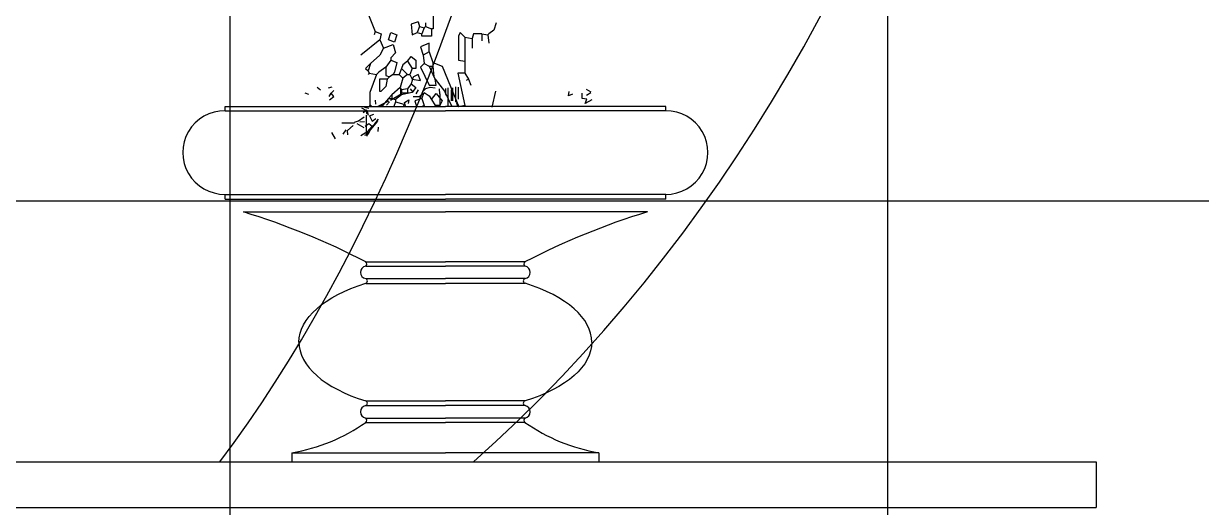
# Model space of a CAD drawing. Header units: millimetres. Extents: x 615730 to 2792744, y 139412 to 597571.
# Drawn here: x 1470579 to 1471654, y 233605 to 234047 of the extents above; entities that cross this region are included whole.
import ezdxf

# ---------------------------------------------------------------- set-up
doc = ezdxf.new("R2010")
doc.units = ezdxf.units.MM
doc.header["$MEASUREMENT"] = 0
doc.layers.add('HACH', color=250, linetype='Continuous')
doc.layers.add('NOITHAT', color=144, linetype='Continuous')

# ---------------------------------------------------------------- blocks, each defined once
blk = doc.blocks.new('A$C21B80CA2')
at = {"layer": 'NOITHAT', "linetype": 'Continuous'}
for p, q in [((484.64, 1130.43), (487.37, 1123.6)), ((500.61, 1127.42), (500.61, 1124.15)), ((487.37, 1123.6), (487.1, 1122.78)), ((487.37, 1123.6), (488.74, 1123.06)), ((497.2, 1125.79), (495.56, 1125.24)), ((495.56, 1125.24), (495.83, 1122.78)), ((497.47, 1124.69), (496.93, 1123.33)), ((497.2, 1125.79), (497.47, 1124.69)), ((497.47, 1124.69), (498.56, 1124.42)), ((498.56, 1124.42), (498.02, 1123.06)), ((498.84, 1124.69), (498.56, 1124.42)), ((498.84, 1125.51), (498.84, 1124.69)), ((498.84, 1124.69), (500.2, 1124.15)), ((500.61, 1124.15), (500.2, 1124.15)), ((500.2, 1124.15), (500.2, 1122.51)), ((514.4, 1123.87), (513.31, 1123.06)), ((514.94, 1125.51), (514.4, 1123.87)), ((488.46, 1121.69), (484.09, 1118.14)), ((488.74, 1123.06), (488.46, 1121.69)), ((488.46, 1121.69), (489.28, 1119.78)), ((490.37, 1121.69), (490.92, 1123.33)), ((491.74, 1121.14), (490.37, 1121.69)), ((490.92, 1123.33), (492.29, 1122.78)), ((492.29, 1122.78), (491.74, 1121.14)), ((495.83, 1122.78), (496.93, 1123.33)), ((496.93, 1123.33), (498.02, 1123.06)), ((499.66, 1120.87), (497.74, 1120.05)), ((498.02, 1122.51), (498.02, 1123.06)), ((500.2, 1122.51), (498.02, 1122.51)), ((499.66, 1118.96), (499.66, 1120.87)), ((506.75, 1123.33), (506.34, 1122.51)), ((506.34, 1122.51), (506.34, 1117.05)), ((507.85, 1122.24), (506.75, 1123.33)), ((507.85, 1122.24), (507.85, 1116.77)), ((507.85, 1122.24), (509.48, 1121.96)), ((509.76, 1123.06), (509.48, 1121.96)), ((509.48, 1121.96), (509.48, 1119.78)), ((511.67, 1123.06), (509.76, 1123.06)), ((511.67, 1123.06), (513.03, 1122.78)), ((511.67, 1123.06), (511.67, 1121.42)), ((513.31, 1123.06), (513.03, 1122.78)), ((513.03, 1122.78), (513.31, 1120.87)), ((488.46, 1118.14), (486.28, 1116.23)), ((489.28, 1119.78), (488.46, 1118.14)), ((489.28, 1119.78), (491.47, 1120.6)), ((492.01, 1118.69), (490.92, 1117.59)), ((491.47, 1120.6), (492.01, 1118.69)), ((497.74, 1120.05), (498.29, 1118.14)), ((499.66, 1118.96), (498.29, 1118.14)), ((498.29, 1118.14), (498.56, 1116.23)), ((499.66, 1118.96), (500.48, 1116.5)), ((486.28, 1116.23), (485.19, 1115.14)), ((486.28, 1116.23), (485.73, 1114.59)), ((489.83, 1115.41), (488.19, 1114.32)), ((490.92, 1117.05), (489.83, 1115.41)), ((489.83, 1115.41), (489.83, 1113.5)), ((490.92, 1117.59), (490.92, 1117.05)), ((490.92, 1117.05), (492.29, 1116.5)), ((492.29, 1116.5), (491.74, 1114.32)), ((493.65, 1115.96), (493.38, 1115.14)), ((494.74, 1116.77), (493.65, 1115.96)), ((494.74, 1116.77), (495.56, 1117.87)), ((494.74, 1116.77), (495.83, 1115.14)), ((495.56, 1117.87), (496.65, 1117.05)), ((496.65, 1117.05), (496.65, 1115.14)), ((498.56, 1116.23), (497.74, 1115.41)), ((497.74, 1115.41), (499.66, 1111.32)), ((498.56, 1116.23), (499.66, 1115.69)), ((499.66, 1115.69), (500.48, 1115.69)), ((499.66, 1115.69), (500.75, 1113.23)), ((500.48, 1116.5), (502.66, 1115.69)), ((500.48, 1116.5), (500.48, 1115.69)), ((500.48, 1115.69), (500.75, 1113.23)), ((502.66, 1115.69), (506.48, 1106.4)), ((506.34, 1117.05), (507.85, 1116.77)), ((507.85, 1116.77), (507.85, 1114.05)), ((485.19, 1115.14), (485.73, 1114.59)), ((485.73, 1114.59), (486, 1114.05)), ((486, 1114.05), (485.73, 1113.77)), ((486, 1114.05), (487.64, 1113.77)), ((487.64, 1113.77), (486.14, 1109.68)), ((488.19, 1114.32), (487.64, 1113.77)), ((488.33, 1112.68), (488.33, 1109.95)), ((490.1, 1112.68), (488.33, 1112.68)), ((489.83, 1113.5), (490.65, 1113.23)), ((490.1, 1112.68), (489.83, 1111.04)), ((490.65, 1113.23), (490.1, 1112.68)), ((491.47, 1113.77), (490.65, 1113.23)), ((491.74, 1114.32), (491.47, 1113.77)), ((491.47, 1113.77), (492.83, 1113.77)), ((493.38, 1115.14), (492.83, 1113.77)), ((492.83, 1113.77), (493.65, 1112.95)), ((493.65, 1112.95), (493.1, 1110.77)), ((493.38, 1115.14), (494.74, 1113.77)), ((494.74, 1113.77), (493.65, 1112.95)), ((494.74, 1113.77), (495.29, 1113.77)), ((495.83, 1115.14), (495.29, 1113.77)), ((495.29, 1113.77), (495.83, 1112.68)), ((496.65, 1115.14), (495.83, 1115.14)), ((496.11, 1113.23), (495.83, 1112.68)), ((495.83, 1112.68), (495.83, 1112.41)), ((495.83, 1112.68), (497.74, 1112.41)), ((497.2, 1113.77), (496.11, 1113.23)), ((497.74, 1112.41), (497.2, 1113.77)), ((500.75, 1113.23), (501.02, 1112.68)), ((501.29, 1111.32), (501.02, 1112.68)), ((501.02, 1112.68), (503.21, 1109.95)), ((506.21, 1114.05), (507.85, 1106.67)), ((507.85, 1114.05), (506.21, 1114.05)), ((507.85, 1114.05), (508.66, 1112.68)), ((508.66, 1112.68), (508.12, 1112.41)), ((508.66, 1112.68), (509.21, 1111.32)), ((474.13, 1110.83), (474.87, 1110.22)), ((476.71, 1110.71), (477.57, 1110.95)), ((477.33, 1109.48), (477.94, 1110.09)), ((488.33, 1109.95), (488.74, 1109.95)), ((489.83, 1111.04), (488.74, 1109.95)), ((493.1, 1110.77), (491.19, 1109.13)), ((493.1, 1110.77), (493.38, 1110.22)), ((493.24, 1109.36), (493.24, 1110.71)), ((494.74, 1110.5), (493.38, 1110.22)), ((493.38, 1110.22), (493.38, 1109.13)), ((495.56, 1111.59), (494.74, 1110.5)), ((494.74, 1110.5), (494.74, 1109.4)), ((496, 1109.72), (495.39, 1110.46)), ((495.83, 1112.41), (495.56, 1111.59)), ((495.56, 1111.59), (496.65, 1110.77)), ((496.65, 1110.77), (495.83, 1109.68)), ((496.74, 1109.36), (497.23, 1110.22)), ((498.21, 1109.85), (498.95, 1110.58)), ((498.95, 1110.58), (499.93, 1110.83)), ((499.66, 1111.32), (501.29, 1111.32)), ((499.93, 1110.83), (501.04, 1110.71)), ((502.14, 1109.36), (502.02, 1110.46)), ((503.21, 1109.95), (504.84, 1106.48)), ((503.49, 1109.23), (503.49, 1110.58)), ((504.05, 1108.5), (504.05, 1110.71)), ((504.78, 1107.76), (504.78, 1110.22)), ((505.09, 1107.76), (505.09, 1110.71)), ((505.77, 1107.51), (505.77, 1110.95)), ((506.38, 1108.13), (506.38, 1110.83)), ((514.06, 1106.28), (514.92, 1109.97)), ((536.66, 1109.72), (535.56, 1110.34)), ((471.31, 1109.6), (472.17, 1109.23)), ((476.84, 1108.74), (477.33, 1109.48)), ((476.96, 1108), (477.94, 1108.74)), ((477.94, 1108.74), (477.33, 1109.48)), ((486.14, 1109.68), (486.14, 1106.67)), ((487.52, 1107.02), (487.4, 1107.88)), ((487.92, 1106.48), (490.47, 1107.76)), ((490.37, 1108.31), (489.01, 1106.67)), ((489.98, 1106.78), (490.6, 1107.51)), ((491.19, 1109.13), (490.37, 1108.31)), ((490.37, 1108.31), (491.19, 1108.31)), ((490.84, 1107.88), (493.3, 1109.36)), ((491.19, 1109.13), (491.19, 1108.31)), ((491.19, 1108.31), (492.01, 1108.04)), ((492.01, 1107.49), (491.61, 1106.48)), ((493.38, 1109.13), (492.01, 1108.04)), ((492.01, 1108.04), (492.01, 1107.49)), ((492.01, 1107.49), (493.92, 1106.95)), ((493.3, 1109.54), (495.02, 1109.54)), ((494.74, 1109.4), (493.38, 1109.13)), ((494.04, 1107.39), (495.02, 1108)), ((494.28, 1106.53), (494.04, 1107.39)), ((495.83, 1109.68), (494.74, 1109.4)), ((495.02, 1108), (494.9, 1107.14)), ((496, 1108.74), (497.48, 1108.74)), ((498.02, 1108.31), (496.38, 1107.77)), ((496.38, 1107.77), (496.81, 1106.48)), ((497.48, 1108.74), (498.34, 1109.48)), ((498.02, 1108.31), (498.56, 1109.68)), ((498.02, 1108.31), (498.56, 1106.67)), ((498.56, 1109.68), (499.66, 1108.86)), ((499.66, 1108.86), (500.2, 1108.04)), ((500.2, 1108.04), (501.29, 1109.4)), ((500.2, 1108.04), (501.02, 1106.67)), ((501.29, 1109.4), (502.66, 1107.77)), ((502.66, 1107.77), (502.11, 1106.67)), ((502.2, 1106.48), (502.2, 1109.36)), ((503.99, 1108.5), (503.49, 1109.23)), ((504.05, 1106.41), (504.05, 1108.5)), ((506.32, 1106.41), (505.95, 1107.39)), ((531.5, 1108.86), (531.63, 1109.85)), ((532.36, 1109.23), (531.5, 1108.86)), ((534.58, 1108.25), (534.58, 1109.48)), ((535.68, 1108.13), (534.58, 1108.25)), ((535.31, 1107.14), (535.68, 1108.13)), ((536.79, 1108), (535.31, 1107.14)), ((536.54, 1109.6), (535.56, 1108.99)), ((485.31, 1105.55), (484.33, 1106.04)), ((485.46, 1105.58), (484.64, 1105.04)), ((484.94, 1106.28), (485.93, 1106.04)), ((485.56, 1104.69), (485.31, 1105.55)), ((485.46, 1105.58), (485.73, 1104.49)), ((486.14, 1106.67), (486.02, 1106.48)), ((486.05, 1104.32), (487.03, 1104.69)), ((486.59, 1106.48), (486.17, 1106.9)), ((489.01, 1106.67), (488.43, 1106.48)), ((493.92, 1106.95), (493.81, 1106.48)), ((498.56, 1106.67), (498.08, 1106.48)), ((502.11, 1106.67), (501.02, 1106.67)), ((507.85, 1106.67), (506.48, 1106.4)), ((482.61, 1102.66), (479.78, 1102.66)), ((481.01, 1101), (482.36, 1102.11)), ((482.61, 1102.84), (483.59, 1103.21)), ((484.82, 1101.62), (483.22, 1102.48)), ((483.59, 1103.21), (484.82, 1104.07)), ((484.94, 1102.97), (483.84, 1102.84)), ((485.93, 1102.48), (485.07, 1101.86)), ((485.32, 1104.49), (485.32, 1099.85)), ((486.66, 1101.86), (485.93, 1102.48)), ((486.05, 1104.32), (486.66, 1103.09)), ((487.92, 1103.13), (486.28, 1101.22)), ((486.66, 1103.09), (487.52, 1103.7)), ((486.66, 1101.86), (487.28, 1102.48)), ((487.28, 1102.48), (488.14, 1103.58)), ((478.31, 1099.04), (477.45, 1100.51)), ((480.03, 1100.14), (480.77, 1101.13)), ((481.14, 1100.02), (481.01, 1101)), ((485.68, 1100.76), (484.08, 1099.77)), ((485.73, 1100.12), (484.91, 1099.85)), ((485.68, 1100.76), (485.44, 1099.65)), ((485.68, 1100.76), (486.66, 1101.86)), ((486.28, 1101.22), (485.73, 1100.12)), ((488.02, 1100.76), (488.14, 1101.74))]:
    blk.add_line(p, q, dxfattribs=at)
at = {"layer": 'NOITHAT'}
for p, q in [((453.11, 1105.49), (453.11, 1106.48)), ((453.11, 1106.48), (503.38, 1106.48)), ((453.11, 1105.49), (503.38, 1105.49)), ((553.65, 1106.48), (503.38, 1106.48)), ((553.65, 1105.49), (503.38, 1105.49)), ((553.65, 1105.49), (553.65, 1106.48)), ((453.11, 1085.34), (453.11, 1086.4)), ((453.11, 1086.4), (503.38, 1086.4)), ((553.65, 1086.4), (503.38, 1086.4)), ((553.65, 1085.34), (553.65, 1086.4)), ((453.11, 1085.34), (503.38, 1085.34)), ((553.65, 1085.34), (503.38, 1085.34)), ((457.28, 1082.39), (503.38, 1082.39)), ((549.48, 1082.39), (503.38, 1082.39)), ((485.21, 1070.99), (503.38, 1070.99)), ((485.21, 1070), (503.38, 1070)), ((521.55, 1070.99), (503.38, 1070.99)), ((521.55, 1070), (503.38, 1070)), ((485.21, 1067.16), (503.38, 1067.16)), ((521.55, 1067.16), (503.38, 1067.16)), ((485.21, 1066.09), (503.38, 1066.09)), ((521.55, 1066.09), (503.38, 1066.09)), ((485.21, 1039.25), (503.38, 1039.25)), ((485.21, 1038.18), (503.38, 1038.18)), ((521.55, 1039.25), (503.38, 1039.25)), ((521.55, 1038.18), (503.38, 1038.18)), ((485.21, 1035.34), (503.38, 1035.34)), ((521.55, 1035.34), (503.38, 1035.34)), ((485.21, 1034.35), (503.38, 1034.35)), ((521.55, 1034.35), (503.38, 1034.35)), ((468.36, 1027.43), (503.38, 1027.43)), ((468.36, 1027.43), (468.36, 1025.34)), ((538.4, 1027.43), (503.38, 1027.43)), ((538.4, 1027.43), (538.4, 1025.34)), ((0, 1025.34), (651.86, 1025.34)), ((651.86, 1025.34), (651.86, 1014.93)), ((0, 1014.93), (651.86, 1014.93))]:
    blk.add_line(p, q, dxfattribs=at)
for centre, radius, start, end in [((453.01, 1095.94), 9.54, 89.4297, 270.5703), ((553.74, 1095.94), 9.54, 269.4297, 90.5703), ((407.95, 921.57), 168.22, 62.6576, 72.9461), ((598.81, 921.57), 168.22, 107.0539, 117.3424), ((485.44, 1068.58), 1.44, 99.2326, 260.7674), ((484.9, 1070.49), 0.588, 302.1145, 57.8855), ((521.86, 1070.49), 0.588, 122.1145, 237.8855), ((521.32, 1068.58), 1.44, 279.2326, 80.7674), ((485.04, 1066.63), 0.559, 287.9114, 72.0886), ((521.72, 1066.63), 0.559, 107.9114, 252.0886), ((485.44, 1036.76), 1.44, 99.2326, 260.7674), ((485.04, 1038.71), 0.559, 287.9114, 72.0886), ((521.72, 1038.71), 0.559, 107.9114, 252.0886), ((521.32, 1036.76), 1.44, 279.2326, 80.7674), ((484.9, 1034.84), 0.588, 302.1145, 57.8855), ((521.86, 1034.84), 0.588, 122.1145, 237.8855), ((461.5, 1068.11), 41.26, 279.5737, 305.082), ((545.26, 1068.11), 41.26, 234.918, 260.4263)]:
    blk.add_arc(centre, radius, start, end, dxfattribs=at)
for centre, major_axis, ratio, start_param, end_param in [((336.29, 1357), (0, 401.18), 0.512382, 3.739173, 8.508498), ((336.29, 1357), (0, 401.18), 0.768573, 3.739173, 8.827198), ((503.38, 1052.67), (33.41, 0), 0.478764, 0, 0.995816), ((503.38, 1052.67), (33.41, 0), 0.478764, 3.141593, 4.137409)]:
    blk.add_ellipse(centre, major_axis=major_axis, ratio=ratio, start_param=start_param, end_param=end_param, dxfattribs=at)
at = {"layer": 'NOITHAT', "extrusion": (0, 0, -1)}
for start_param, end_param in [(0, 0.995816), (3.141593, 4.137409)]:
    blk.add_ellipse((503.38, 1052.67), major_axis=(-33.41, 0), ratio=0.478764, start_param=start_param, end_param=end_param, dxfattribs=at)

msp = doc.modelspace()

# ---------------------------------------------------------------- hatches: boundary and pattern name
at = {"layer": 'HACH'}
h = msp.add_hatch(dxfattribs=at)
h.set_pattern_fill('NET', color=256, scale=4800, style=0)
h.set_pattern_definition([(0, (600767.4, -1315.2), (1e-13, 600), []), (90, (600767.4, -1315.2), (-600, 2e-13), [])])
h.paths.add_polyline_path([(1468484.2, 229879.4), (1472964.3, 229879.4), (1472964.3, 233139.4, 0.02096), (1472865.7, 233134.8, -1.91883), (1472859.2, 233163.7, -0.108755), (1472943, 233178, 0.002445), (1472964.3, 233177.8), (1472964.3, 237079.3), (1468484.2, 237079.3)])
h.paths.add_polyline_path([(1476084.3, 229879.4), (1476484.2, 229879.4), (1476484.2, 237079.3), (1476084.3, 237079.3)])
h.paths.add_polyline_path([(1480884.2, 237079.4), (1480404.3, 237079.4), (1480404.3, 229879.4), (1480884.2, 229879.4)])
h.paths.add_polyline_path([(1476884.2, 229879.4), (1477284.3, 229879.4), (1477284.3, 233139.4, 0.02096), (1477185.7, 233134.8, -1.91883), (1477179.2, 233163.7, -0.108755), (1477263, 233178, 0.002445), (1477284.3, 233177.8), (1477284.3, 237079.3), (1476884.2, 237079.3)])

# ---------------------------------------------------------------- block references
at = {"layer": 'NOITHAT', "xscale": 4, "yscale": 4, "zscale": 4}
msp.add_blockref('A$C21B80CA2', (1468950.6, 229545.4), dxfattribs=at)

doc.saveas('drawing.dxf')
